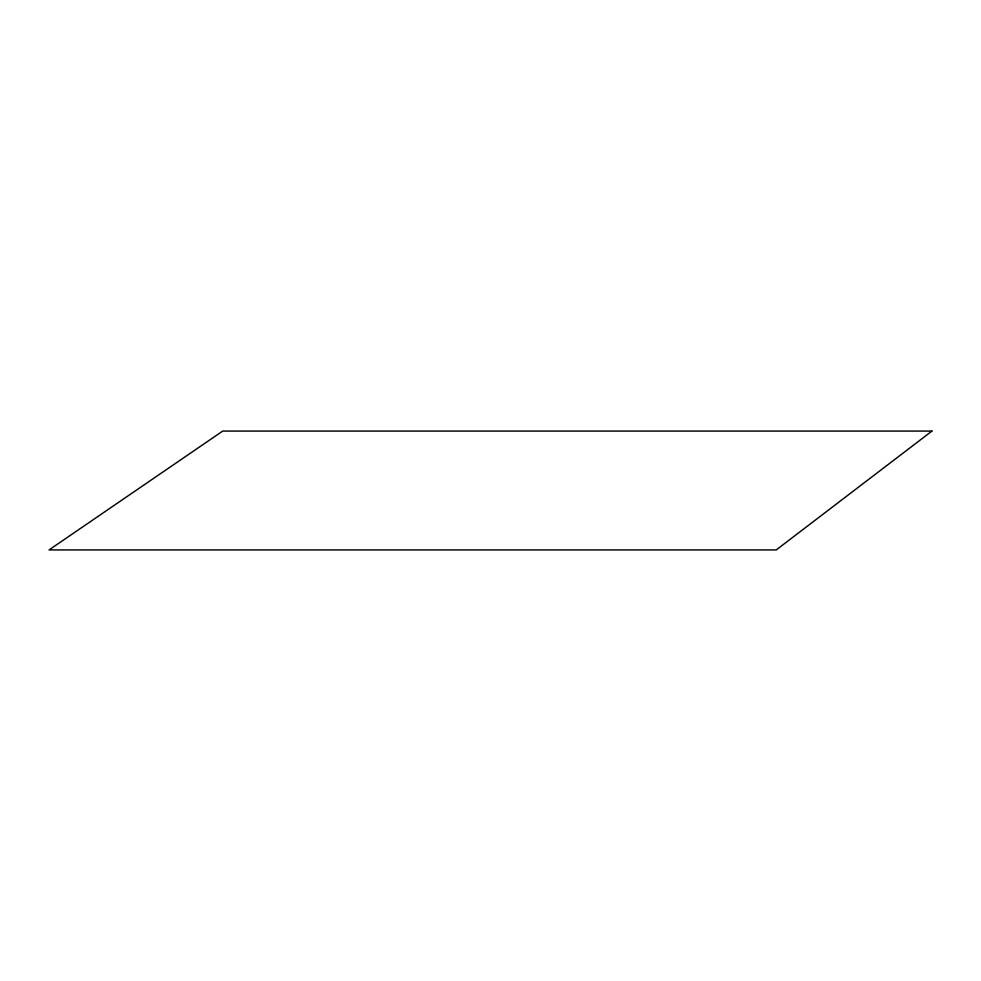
<?xml version="1.0" encoding="UTF-8"?>
<svg xmlns="http://www.w3.org/2000/svg" width="981" height="981" viewBox="0 0 981 981"><rect width="100%" height="100%" fill="white"/><g stroke="black" fill="none" stroke-linecap="round" stroke-linejoin="round"><path stroke-width="1.47" d="M931.95 431.076L776.241 549.924L49.05 549.924L222.724 431.076L931.95 431.076"/></g></svg>
